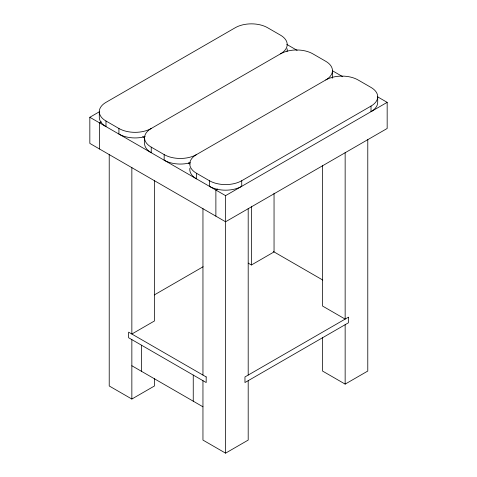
<?xml version="1.0" encoding="UTF-8"?>
<svg xmlns="http://www.w3.org/2000/svg" width="477" height="477" viewBox="0 0 477 477"><rect width="100%" height="100%" fill="white"/><g stroke="black" fill="none" stroke-linecap="round" stroke-linejoin="round"><path stroke-width="0.72" d="M377.516 96.783L387.169 102.352L387.169 128.474L225.573 221.769L89.831 143.404L89.831 117.276L99.49 111.701M101.345 121.826L99.526 122.875L99.526 149.003M151.239 128.474L280.518 53.835A22.854 13.195 0 0 1 312.834 53.835L325.761 61.3A22.854 13.195 0 0 1 325.761 79.963L196.482 154.596A22.854 13.195 0 0 1 164.166 154.596L151.239 147.137A22.854 13.195 0 0 1 151.239 128.474A22.854 13.195 0 0 1 118.922 128.474L105.989 121.009A22.854 13.195 0 0 1 105.989 102.352L235.268 27.714A22.854 13.195 0 0 1 267.585 27.714L280.518 35.179A22.854 13.195 0 0 1 280.518 53.835M217.697 188.999L215.878 190.049L215.878 216.176M196.482 154.596A22.854 13.195 0 0 0 196.482 173.258L209.415 180.723A22.854 13.195 0 0 0 241.732 180.723L371.011 106.085A22.854 13.195 0 0 0 371.011 87.422L358.078 79.963A22.854 13.195 0 0 0 325.761 79.963M89.831 117.276L225.573 195.648L387.169 102.352M154.309 294.929L203.13 266.744M248.195 263.119L251.427 264.985L274.048 251.922L274.048 193.197M109.221 154.494L109.221 385.976L131.849 399.04L154.47 385.976L154.47 378.547M202.952 380.67L202.952 440.086L225.573 453.15L248.195 440.086L248.195 380.67M322.53 337.627L322.53 371.046L345.151 384.11L367.779 371.046L367.779 139.57M286.808 44.409L297.105 50.353M332.487 70.781L342.778 76.725M142.647 136.577L144.579 137.692M188.29 162.925L190.216 164.04M273.381 251.534L322.744 280.035M131.849 365.746L202.952 406.792M377.701 96.753L377.701 102.352A22.854 13.195 0 0 1 371.011 111.684L371.011 106.085M345.151 152.58L345.151 319.095L322.53 306.031L322.53 165.537M345.151 324.694L345.151 384.11M332.457 70.632L332.457 76.231A22.854 13.195 0 0 1 332.171 78.294M251.427 206.255L251.427 264.985M248.195 208.556L248.195 375.071M241.732 180.723L241.732 186.316A22.854 13.195 0 0 1 209.415 186.316L209.415 180.723M225.573 195.648L225.573 453.15M202.952 208.556L202.952 375.071M196.482 173.258L196.482 178.857A22.854 13.195 0 0 1 189.918 168.148M193.251 375.071L193.251 401.199M164.166 154.596L164.166 160.194A22.854 13.195 0 0 0 190.436 162.699M154.47 180.467L154.47 320.961L131.849 334.025L131.849 167.51M151.239 147.137L151.239 152.729A22.854 13.195 0 0 1 144.543 143.404L144.543 137.805M141.544 345.217L141.544 371.344M131.849 339.618L131.849 399.04M118.922 128.474L118.922 134.073A22.854 13.195 0 0 0 145.193 136.577M105.989 121.009L105.989 126.608A22.854 13.195 0 0 1 99.299 117.276L99.299 111.684M287.082 48.726A22.854 13.195 0 0 1 287.082 51.48M348.383 317.229L244.963 376.937L244.963 382.536L348.383 322.828L348.383 317.229M206.183 376.937L128.617 332.159L128.617 337.752L206.183 382.536L206.183 376.937"/></g></svg>
